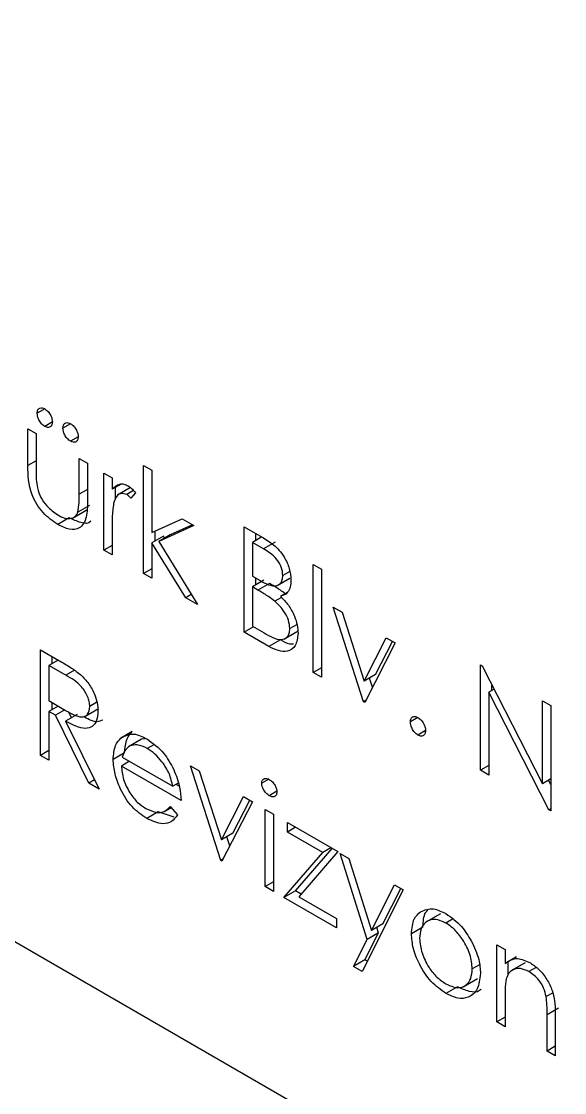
# Model space of a CAD drawing. Extents: x 75 to 2075, y 25 to 1460.
# Drawn here: x 1866.04 to 1874.95, y 1113.73 to 1131.29 of the extents above; entities that cross this region are included whole.
import ezdxf

# ---------------------------------------------------------------- set-up
doc = ezdxf.new("R2010")
doc.units = 0
doc.header["$LTSCALE"] = 5
doc.linetypes.add('SLD-KATı', pattern=[0])
doc.layers.get('0').update_dxf_attribs({"linetype": 'CONTINUOUS'})

msp = doc.modelspace()

# ---------------------------------------------------------------- linework, layer by layer
at = {"color": 7, "linetype": 'SLD-KATı'}
for p, q in [((1837.901, 1132.379), (1926.525, 1081.218)), ((1866.419, 1124.938), (1866.295, 1124.866)), ((1866.141, 1124.611), (1866.275, 1124.533)), ((1866.141, 1124.007), (1866.141, 1124.611)), ((1866.544, 1124.722), (1866.419, 1124.65)), ((1866.841, 1124.694), (1866.717, 1124.622)), ((1866.275, 1124.533), (1866.275, 1123.947)), ((1866.966, 1124.478), (1866.841, 1124.406)), ((1866.985, 1124.123), (1867.12, 1124.046)), ((1866.985, 1123.538), (1866.985, 1124.123)), ((1867.12, 1124.046), (1867.12, 1123.431)), ((1867.388, 1123.882), (1867.523, 1123.805)), ((1867.388, 1122.619), (1867.388, 1123.882)), ((1868.041, 1124.011), (1868.175, 1123.933)), ((1868.041, 1122.238), (1868.041, 1124.011)), ((1868.175, 1123.933), (1868.175, 1122.909)), ((1867.523, 1123.805), (1867.523, 1123.619)), ((1867.67, 1123.704), (1867.523, 1123.619)), ((1867.577, 1123.45), (1867.577, 1123.65)), ((1867.824, 1123.645), (1867.611, 1123.522)), ((1867.876, 1123.597), (1867.764, 1123.532)), ((1867.906, 1123.562), (1867.833, 1123.47)), ((1867.152, 1123.351), (1866.963, 1123.243)), ((1866.871, 1123.145), (1867.107, 1123.281)), ((1867.081, 1123.271), (1867.108, 1123.284)), ((1866.82, 1123.151), (1866.631, 1123.043)), ((1868.175, 1122.909), (1868.673, 1123.136)), ((1868.866, 1123.025), (1868.288, 1122.76)), ((1868.844, 1123.037), (1868.477, 1122.869)), ((1868.673, 1123.136), (1868.866, 1123.025)), ((1869.691, 1123.003), (1869.983, 1122.834)), ((1869.691, 1121.275), (1869.691, 1123.003)), ((1867.523, 1122.966), (1867.523, 1122.542)), ((1868.364, 1122.852), (1868.175, 1122.743)), ((1868.229, 1122.774), (1868.229, 1122.933)), ((1868.477, 1122.869), (1868.288, 1122.76)), ((1868.385, 1122.816), (1868.364, 1122.852)), ((1869.979, 1122.837), (1869.825, 1122.748)), ((1869.879, 1122.779), (1869.879, 1122.894)), ((1867.523, 1122.697), (1867.388, 1122.619)), ((1868.175, 1122.743), (1868.175, 1122.161)), ((1868.731, 1121.84), (1868.175, 1122.743)), ((1868.288, 1122.76), (1868.923, 1121.729)), ((1869.825, 1122.748), (1869.825, 1122.194)), ((1870.007, 1122.643), (1869.825, 1122.748)), ((1870.196, 1122.752), (1870.007, 1122.643)), ((1867.523, 1122.542), (1867.388, 1122.619)), ((1868.175, 1122.316), (1868.041, 1122.238)), ((1870.823, 1122.386), (1870.957, 1122.308)), ((1870.823, 1120.613), (1870.823, 1122.386)), ((1870.957, 1122.308), (1870.957, 1120.535)), ((1868.175, 1122.161), (1868.041, 1122.238)), ((1869.825, 1122.194), (1869.915, 1122.142)), ((1870.014, 1122.126), (1869.825, 1122.017)), ((1869.879, 1122.048), (1869.879, 1122.163)), ((1870.229, 1122.038), (1870.441, 1122.16)), ((1870.437, 1122.271), (1870.324, 1122.206)), ((1869.825, 1122.017), (1869.825, 1121.374)), ((1869.914, 1121.966), (1869.825, 1122.017)), ((1870.103, 1122.074), (1869.914, 1121.966)), ((1868.822, 1121.893), (1868.731, 1121.84)), ((1868.923, 1121.729), (1868.731, 1121.84)), ((1870.301, 1121.845), (1870.194, 1121.783)), ((1870.405, 1121.933), (1870.285, 1121.864)), ((1871.149, 1121.685), (1871.295, 1121.601)), ((1871.648, 1120.134), (1871.149, 1121.685)), ((1871.295, 1121.601), (1871.658, 1120.472)), ((1869.844, 1121.363), (1869.691, 1121.275)), ((1870.096, 1121.041), (1869.691, 1121.275)), ((1869.825, 1121.374), (1870.016, 1121.264)), ((1870.339, 1121.159), (1870.575, 1121.295)), ((1870.557, 1121.401), (1870.439, 1121.333)), ((1870.284, 1121.15), (1870.096, 1121.041)), ((1871.658, 1120.472), (1872.021, 1121.182)), ((1872.166, 1121.098), (1871.667, 1120.123)), ((1871.846, 1120.58), (1872.123, 1121.122)), ((1872.021, 1121.182), (1872.166, 1121.098)), ((1866.351, 1120.985), (1866.65, 1120.812)), ((1866.351, 1119.256), (1866.351, 1120.985)), ((1866.639, 1120.818), (1866.485, 1120.73)), ((1866.485, 1120.73), (1866.485, 1120.154)), ((1866.766, 1120.568), (1866.485, 1120.73)), ((1866.539, 1120.761), (1866.539, 1120.876)), ((1873.567, 1120.739), (1873.595, 1120.723)), ((1873.567, 1119.011), (1873.567, 1120.739)), ((1873.595, 1120.723), (1874.584, 1118.791)), ((1870.957, 1120.69), (1870.823, 1120.613)), ((1870.957, 1120.535), (1870.823, 1120.613)), ((1871.846, 1120.58), (1871.658, 1120.472)), ((1871.795, 1120.372), (1871.746, 1120.523)), ((1873.755, 1120.321), (1873.755, 1120.409)), ((1873.79, 1120.342), (1873.701, 1120.29)), ((1873.701, 1120.29), (1873.701, 1118.933)), ((1874.688, 1118.364), (1873.701, 1120.29)), ((1866.485, 1120.154), (1866.759, 1119.993)), ((1866.638, 1120.064), (1866.485, 1119.976)), ((1866.539, 1120.008), (1866.539, 1120.122)), ((1867.063, 1119.888), (1867.299, 1120.024)), ((1867.275, 1120.126), (1867.157, 1120.057)), ((1871.683, 1120.154), (1871.648, 1120.134)), ((1871.667, 1120.123), (1871.648, 1120.134)), ((1874.584, 1120.152), (1874.718, 1120.074)), ((1874.584, 1118.791), (1874.584, 1120.152)), ((1874.718, 1120.074), (1874.718, 1118.346)), ((1866.485, 1119.976), (1866.485, 1119.179)), ((1866.594, 1119.913), (1866.485, 1119.976)), ((1866.746, 1120.001), (1866.594, 1119.913)), ((1867.144, 1118.798), (1866.594, 1119.913)), ((1866.949, 1119.926), (1866.76, 1119.817)), ((1866.857, 1119.873), (1866.807, 1119.974)), ((1872.54, 1119.877), (1872.416, 1119.805)), ((1866.76, 1119.817), (1867.31, 1118.702)), ((1867.855, 1119.647), (1867.667, 1119.538)), ((1867.989, 1119.511), (1867.8, 1119.402)), ((1868.008, 1119.52), (1867.819, 1119.412)), ((1868.067, 1119.529), (1868.008, 1119.52)), ((1872.665, 1119.661), (1872.54, 1119.589)), ((1866.485, 1119.334), (1866.351, 1119.256)), ((1868.207, 1119.429), (1868.101, 1119.367)), ((1866.485, 1119.179), (1866.351, 1119.256)), ((1867.729, 1119.298), (1867.541, 1119.189)), ((1867.809, 1119.159), (1867.675, 1119.081)), ((1867.689, 1119.228), (1868.519, 1118.749)), ((1868.654, 1118.517), (1867.675, 1119.081)), ((1868.807, 1119.083), (1868.952, 1119)), ((1869.306, 1117.532), (1868.807, 1119.083)), ((1868.952, 1119), (1869.316, 1117.87)), ((1873.701, 1119.088), (1873.567, 1119.011)), ((1873.701, 1118.933), (1873.567, 1119.011)), ((1867.237, 1118.852), (1867.144, 1118.798)), ((1867.31, 1118.702), (1867.144, 1118.798)), ((1868.609, 1118.801), (1868.519, 1118.749)), ((1870.092, 1118.864), (1869.978, 1118.798)), ((1874.718, 1118.869), (1874.584, 1118.791)), ((1874.718, 1118.781), (1874.683, 1118.849)), ((1868.626, 1118.75), (1868.573, 1118.78)), ((1870.225, 1118.666), (1870.102, 1118.594)), ((1869.316, 1117.87), (1869.679, 1118.58)), ((1869.824, 1118.496), (1869.325, 1117.521)), ((1869.504, 1117.979), (1869.781, 1118.521)), ((1869.679, 1118.58), (1869.824, 1118.496)), ((1868.279, 1118.33), (1868.091, 1118.221)), ((1868.544, 1118.244), (1868.279, 1118.33)), ((1868.389, 1118.341), (1868.492, 1118.401)), ((1868.477, 1118.419), (1868.596, 1118.278)), ((1870.035, 1118.367), (1870.169, 1118.289)), ((1870.035, 1117.104), (1870.035, 1118.367)), ((1870.169, 1118.289), (1870.169, 1117.026)), ((1874.718, 1118.381), (1874.688, 1118.364)), ((1874.718, 1118.346), (1874.688, 1118.364)), ((1870.4, 1118.153), (1871.225, 1117.677)), ((1870.4, 1117.998), (1870.4, 1118.153)), ((1869.504, 1117.979), (1869.316, 1117.87)), ((1869.453, 1117.771), (1869.404, 1117.922)), ((1870.534, 1118.076), (1870.4, 1117.998)), ((1870.979, 1117.664), (1870.4, 1117.998)), ((1870.531, 1117.032), (1871.131, 1117.731)), ((1871.113, 1117.742), (1870.979, 1117.664)), ((1870.342, 1116.924), (1870.979, 1117.664)), ((1871.225, 1117.677), (1870.589, 1116.936)), ((1871.263, 1117.649), (1871.408, 1117.565)), ((1871.705, 1116.238), (1871.263, 1117.649)), ((1871.408, 1117.565), (1871.778, 1116.384)), ((1869.341, 1117.553), (1869.306, 1117.532)), ((1869.325, 1117.521), (1869.306, 1117.532)), ((1870.169, 1117.181), (1870.035, 1117.104)), ((1870.169, 1117.026), (1870.035, 1117.104)), ((1870.531, 1117.032), (1870.342, 1116.924)), ((1870.624, 1116.978), (1870.531, 1117.032)), ((1872.299, 1117.051), (1871.628, 1115.71)), ((1871.778, 1116.384), (1872.154, 1117.134)), ((1871.967, 1116.493), (1872.258, 1117.074)), ((1872.154, 1117.134), (1872.299, 1117.051)), ((1871.206, 1116.425), (1870.342, 1116.924)), ((1870.589, 1116.936), (1871.206, 1116.58)), ((1871.206, 1116.58), (1871.206, 1116.425)), ((1872.908, 1116.658), (1872.672, 1116.522)), ((1873.11, 1116.569), (1873, 1116.506)), ((1871.671, 1115.903), (1871.894, 1116.347)), ((1871.894, 1116.347), (1871.705, 1116.238)), ((1871.967, 1116.493), (1871.778, 1116.384)), ((1871.894, 1116.347), (1871.866, 1116.435)), ((1872.622, 1116.439), (1872.434, 1116.331)), ((1871.483, 1115.794), (1871.705, 1116.238)), ((1873.834, 1116.148), (1873.969, 1116.07)), ((1873.834, 1114.885), (1873.834, 1116.148)), ((1873.969, 1116.07), (1873.969, 1115.842)), ((1871.671, 1115.903), (1871.483, 1115.794)), ((1871.712, 1115.879), (1871.671, 1115.903)), ((1873.548, 1115.821), (1873.431, 1115.754)), ((1874.157, 1115.951), (1873.969, 1115.842)), ((1874.023, 1115.662), (1874.023, 1115.875)), ((1874.302, 1115.856), (1874.066, 1115.72)), ((1871.628, 1115.71), (1871.483, 1115.794)), ((1874.48, 1115.779), (1874.361, 1115.71)), ((1873.189, 1115.462), (1873, 1115.353)), ((1873.283, 1115.459), (1873.518, 1115.595)), ((1874.747, 1115.358), (1874.644, 1115.299)), ((1873.969, 1115.264), (1873.969, 1114.807)), ((1874.848, 1115.111), (1874.659, 1115.002)), ((1873.969, 1114.962), (1873.834, 1114.885)), ((1874.659, 1114.408), (1874.659, 1115.002)), ((1874.794, 1114.976), (1874.794, 1114.331)), ((1873.969, 1114.807), (1873.834, 1114.885)), ((1874.794, 1114.486), (1874.659, 1114.408)), ((1874.794, 1114.331), (1874.659, 1114.408))]:
    msp.add_line(p, q, dxfattribs=at)
at = {"color": 8, "linetype": 'SLD-KATı'}
for p, q in [((1866.275, 1124.085), (1866.141, 1124.007)), ((1867.12, 1123.615), (1866.985, 1123.538)), ((1866.908, 1120.65), (1866.766, 1120.568))]:
    msp.add_line(p, q, dxfattribs=at)
at = {"color": 7, "linetype": 'SLD-KATı'}
for points, knots in [([(1866.295, 1124.866), (1866.297, 1124.886), (1866.301, 1124.925), (1866.335, 1124.953), (1866.376, 1124.958), (1866.405, 1124.945), (1866.419, 1124.938)], [0, 0, 0, 0, 0.279555, 0.559203, 0.77952, 1, 1, 1, 1]), ([(1866.419, 1124.938), (1866.438, 1124.925), (1866.475, 1124.898), (1866.515, 1124.835), (1866.54, 1124.774), (1866.543, 1124.739), (1866.544, 1124.722)], [0, 0, 0, 0, 0.2794918, 0.559245, 0.7795068, 1, 1, 1, 1]), ([(1866.419, 1124.65), (1866.401, 1124.663), (1866.364, 1124.689), (1866.323, 1124.752), (1866.299, 1124.813), (1866.296, 1124.848), (1866.295, 1124.866)], [0, 0, 0, 0, 0.279601, 0.559295, 0.779654, 1, 1, 1, 1]), ([(1866.544, 1124.722), (1866.542, 1124.702), (1866.538, 1124.662), (1866.503, 1124.635), (1866.463, 1124.629), (1866.434, 1124.643), (1866.419, 1124.65)], [0, 0, 0, 0, 0.279537, 0.559334, 0.779644, 1, 1, 1, 1]), ([(1866.717, 1124.622), (1866.719, 1124.642), (1866.723, 1124.682), (1866.757, 1124.709), (1866.798, 1124.715), (1866.827, 1124.701), (1866.841, 1124.694)], [0, 0, 0, 0, 0.279555, 0.559203, 0.77952, 1, 1, 1, 1]), ([(1866.841, 1124.406), (1866.823, 1124.419), (1866.786, 1124.446), (1866.746, 1124.508), (1866.721, 1124.57), (1866.718, 1124.604), (1866.717, 1124.622)], [0, 0, 0, 0, 0.279601, 0.559295, 0.779654, 1, 1, 1, 1]), ([(1866.841, 1124.694), (1866.86, 1124.681), (1866.897, 1124.655), (1866.937, 1124.592), (1866.963, 1124.53), (1866.965, 1124.495), (1866.966, 1124.478)], [0, 0, 0, 0, 0.279492, 0.559245, 0.779507, 1, 1, 1, 1]), ([(1866.966, 1124.478), (1866.964, 1124.458), (1866.96, 1124.418), (1866.926, 1124.391), (1866.885, 1124.385), (1866.856, 1124.399), (1866.841, 1124.406)], [0, 0, 0, 0, 0.279537, 0.559334, 0.779644, 1, 1, 1, 1]), ([(1866.631, 1123.043), (1866.548, 1123.098), (1866.382, 1123.209), (1866.15, 1123.596), (1866.144, 1123.851), (1866.141, 1124.007)], [0, 0, 0, 0, 0.28097, 0.559785, 1, 1, 1, 1]), ([(1866.275, 1123.947), (1866.275, 1123.892), (1866.275, 1123.793), (1866.29, 1123.687), (1866.297, 1123.64)], [0, 0, 0, 0, 0.560377, 1, 1, 1, 1]), ([(1867.523, 1123.619), (1867.56, 1123.656), (1867.613, 1123.709), (1867.715, 1123.708), (1867.765, 1123.684), (1867.789, 1123.673)], [0, 0, 0, 0, 0.558788, 0.779481, 1, 1, 1, 1]), ([(1866.297, 1123.64), (1866.313, 1123.588), (1866.346, 1123.484), (1866.467, 1123.314), (1866.57, 1123.241), (1866.632, 1123.197)], [0, 0, 0, 0, 0.280117, 0.560544, 1, 1, 1, 1]), ([(1866.963, 1123.243), (1866.971, 1123.295), (1866.986, 1123.388), (1866.986, 1123.492), (1866.985, 1123.538)], [0, 0, 0, 0, 0.559371, 1, 1, 1, 1]), ([(1867.764, 1123.532), (1867.732, 1123.543), (1867.669, 1123.563), (1867.587, 1123.509), (1867.562, 1123.432), (1867.547, 1123.386)], [0, 0, 0, 0, 0.278336, 0.558768, 1, 1, 1, 1]), ([(1867.833, 1123.47), (1867.82, 1123.484), (1867.798, 1123.508), (1867.774, 1123.525), (1867.764, 1123.532)], [0, 0, 0, 0, 0.560396, 1, 1, 1, 1]), ([(1867.789, 1123.673), (1867.813, 1123.656), (1867.854, 1123.626), (1867.89, 1123.582), (1867.906, 1123.562)], [0, 0, 0, 0, 0.559243, 1, 1, 1, 1]), ([(1867.12, 1123.431), (1867.118, 1123.337), (1867.116, 1123.151), (1867.011, 1122.965), (1866.824, 1122.946), (1866.695, 1123.01), (1866.631, 1123.043)], [0, 0, 0, 0, 0.2815008, 0.5596459, 0.7792985, 1, 1, 1, 1]), ([(1867.547, 1123.386), (1867.538, 1123.31), (1867.522, 1123.175), (1867.522, 1123.03), (1867.523, 1122.966)], [0, 0, 0, 0, 0.559636, 1, 1, 1, 1]), ([(1866.632, 1123.197), (1866.671, 1123.177), (1866.749, 1123.138), (1866.849, 1123.134), (1866.924, 1123.169), (1866.95, 1123.218), (1866.963, 1123.243)], [0, 0, 0, 0, 0.28027, 0.560007, 0.780074, 1, 1, 1, 1]), ([(1867.174, 1123.096), (1867.173, 1123.095), (1867.143, 1123.046), (1867.006, 1123.063), (1866.882, 1123.122), (1866.82, 1123.151)], [0, 0, 0, 0, 0.010224, 0.503933, 1, 1, 1, 1]), ([(1869.983, 1122.834), (1870.047, 1122.796), (1870.175, 1122.719), (1870.343, 1122.533), (1870.442, 1122.315), (1870.453, 1122.193), (1870.458, 1122.132)], [0, 0, 0, 0, 0.281317, 0.559922, 0.779935, 1, 1, 1, 1]), ([(1870.324, 1122.206), (1870.32, 1122.251), (1870.313, 1122.319), (1870.266, 1122.412), (1870.176, 1122.538), (1870.082, 1122.596), (1870.007, 1122.643)], [0, 0, 0, 0, 0.249284, 0.374925, 0.500645, 1, 1, 1, 1]), ([(1869.915, 1122.142), (1870.009, 1122.088), (1870.127, 1122.021), (1870.243, 1122.041), (1870.288, 1122.075), (1870.319, 1122.13), (1870.322, 1122.181), (1870.324, 1122.206)], [0, 0, 0, 0, 0.4986071, 0.6240085, 0.7494012, 0.8747358, 1, 1, 1, 1]), ([(1870.458, 1122.132), (1870.456, 1122.092), (1870.451, 1122.014), (1870.401, 1121.904), (1870.329, 1121.879), (1870.285, 1121.864)], [0, 0, 0, 0, 0.280867, 0.561527, 1, 1, 1, 1]), ([(1870.194, 1121.783), (1870.142, 1121.821), (1870.049, 1121.888), (1869.955, 1121.942), (1869.914, 1121.966)], [0, 0, 0, 0, 0.559734, 1, 1, 1, 1]), ([(1870.383, 1121.892), (1870.331, 1121.93), (1870.238, 1121.997), (1870.144, 1122.051), (1870.103, 1122.074)], [0, 0, 0, 0, 0.559734, 1, 1, 1, 1]), ([(1870.439, 1121.333), (1870.435, 1121.378), (1870.426, 1121.468), (1870.339, 1121.641), (1870.249, 1121.73), (1870.194, 1121.783)], [0, 0, 0, 0, 0.279944, 0.560429, 1, 1, 1, 1]), ([(1870.285, 1121.864), (1870.33, 1121.817), (1870.42, 1121.723), (1870.514, 1121.553), (1870.565, 1121.391), (1870.571, 1121.301), (1870.574, 1121.256)], [0, 0, 0, 0, 0.280382, 0.559606, 0.779765, 1, 1, 1, 1]), ([(1870.016, 1121.264), (1870.114, 1121.208), (1870.261, 1121.123), (1870.39, 1121.181), (1870.433, 1121.255), (1870.437, 1121.307), (1870.439, 1121.333)], [0, 0, 0, 0, 0.49936, 0.748736, 0.874399, 1, 1, 1, 1]), ([(1870.574, 1121.256), (1870.565, 1121.183), (1870.547, 1121.039), (1870.412, 1120.952), (1870.254, 1120.96), (1870.148, 1121.014), (1870.096, 1121.041)], [0, 0, 0, 0, 0.279141, 0.558654, 0.779059, 1, 1, 1, 1]), ([(1870.5, 1121.078), (1870.481, 1121.078), (1870.414, 1121.077), (1870.338, 1121.12), (1870.284, 1121.15)], [0, 0, 0, 0, 0.295569, 1, 1, 1, 1]), ([(1866.65, 1120.812), (1866.714, 1120.775), (1866.828, 1120.71), (1866.94, 1120.628), (1866.99, 1120.592)], [0, 0, 0, 0, 0.56024, 1, 1, 1, 1]), ([(1867.157, 1120.057), (1867.155, 1120.084), (1867.152, 1120.136), (1867.122, 1120.222), (1867.08, 1120.305), (1866.969, 1120.454), (1866.856, 1120.517), (1866.766, 1120.568)], [0, 0, 0, 0, 0.1253074, 0.250617, 0.3759543, 0.5012806, 1, 1, 1, 1]), ([(1866.99, 1120.592), (1867.037, 1120.547), (1867.13, 1120.457), (1867.229, 1120.284), (1867.284, 1120.118), (1867.289, 1120.026), (1867.291, 1119.98)], [0, 0, 0, 0, 0.279797, 0.5595, 0.779626, 1, 1, 1, 1]), ([(1866.759, 1119.993), (1866.851, 1119.94), (1866.966, 1119.874), (1867.08, 1119.893), (1867.139, 1119.938), (1867.15, 1120.01), (1867.157, 1120.057)], [0, 0, 0, 0, 0.4998271, 0.6254978, 0.7512079, 1, 1, 1, 1]), ([(1867.291, 1119.98), (1867.287, 1119.927), (1867.279, 1119.822), (1867.205, 1119.72), (1867.037, 1119.672), (1866.874, 1119.758), (1866.76, 1119.817)], [0, 0, 0, 0, 0.18712, 0.373979, 0.560911, 1, 1, 1, 1]), ([(1867.37, 1119.835), (1867.34, 1119.821), (1867.257, 1119.783), (1867.144, 1119.843), (1867.072, 1119.881)], [0, 0, 0, 0, 0.3671549, 1, 1, 1, 1]), ([(1872.416, 1119.805), (1872.418, 1119.825), (1872.422, 1119.865), (1872.456, 1119.892), (1872.497, 1119.897), (1872.526, 1119.884), (1872.54, 1119.877)], [0, 0, 0, 0, 0.2795762, 0.5592837, 0.7795524, 1, 1, 1, 1]), ([(1872.54, 1119.877), (1872.559, 1119.864), (1872.596, 1119.838), (1872.636, 1119.775), (1872.662, 1119.713), (1872.664, 1119.678), (1872.665, 1119.661)], [0, 0, 0, 0, 0.2796016, 0.559212, 0.7794752, 1, 1, 1, 1]), ([(1872.54, 1119.589), (1872.522, 1119.602), (1872.485, 1119.628), (1872.445, 1119.691), (1872.42, 1119.752), (1872.417, 1119.787), (1872.416, 1119.805)], [0, 0, 0, 0, 0.279581, 0.559143, 0.779575, 1, 1, 1, 1]), ([(1867.541, 1119.189), (1867.547, 1119.271), (1867.559, 1119.417), (1867.634, 1119.501), (1867.667, 1119.538)], [0, 0, 0, 0, 0.5594271, 1, 1, 1, 1]), ([(1867.667, 1119.538), (1867.734, 1119.575), (1867.854, 1119.643), (1868.021, 1119.562), (1868.094, 1119.526)], [0, 0, 0, 0, 0.558577, 1, 1, 1, 1]), ([(1867.729, 1119.298), (1867.736, 1119.38), (1867.748, 1119.526), (1867.822, 1119.61), (1867.855, 1119.647)], [0, 0, 0, 0, 0.5594271, 1, 1, 1, 1]), ([(1868.094, 1119.526), (1868.191, 1119.457), (1868.365, 1119.334), (1868.483, 1119.118), (1868.535, 1119.024)], [0, 0, 0, 0, 0.558919, 1, 1, 1, 1]), ([(1872.665, 1119.661), (1872.663, 1119.641), (1872.659, 1119.601), (1872.624, 1119.574), (1872.584, 1119.568), (1872.555, 1119.582), (1872.54, 1119.589)], [0, 0, 0, 0, 0.279469, 0.559358, 0.779674, 1, 1, 1, 1]), ([(1867.819, 1119.412), (1867.786, 1119.388), (1867.728, 1119.345), (1867.701, 1119.264), (1867.689, 1119.228)], [0, 0, 0, 0, 0.5587953, 1, 1, 1, 1]), ([(1868.101, 1119.367), (1868.043, 1119.395), (1867.939, 1119.444), (1867.856, 1119.422), (1867.819, 1119.412)], [0, 0, 0, 0, 0.559458, 1, 1, 1, 1]), ([(1868.519, 1118.749), (1868.503, 1118.818), (1868.47, 1118.957), (1868.355, 1119.143), (1868.228, 1119.283), (1868.143, 1119.339), (1868.101, 1119.367)], [0, 0, 0, 0, 0.280138, 0.559194, 0.779598, 1, 1, 1, 1]), ([(1868.091, 1118.221), (1868.008, 1118.278), (1867.841, 1118.391), (1867.663, 1118.678), (1867.559, 1118.954), (1867.547, 1119.111), (1867.541, 1119.189)], [0, 0, 0, 0, 0.279885, 0.558859, 0.779462, 1, 1, 1, 1]), ([(1867.675, 1119.081), (1867.682, 1119.009), (1867.696, 1118.864), (1867.801, 1118.649), (1867.934, 1118.48), (1868.027, 1118.417), (1868.074, 1118.386)], [0, 0, 0, 0, 0.279963, 0.559359, 0.779526, 1, 1, 1, 1]), ([(1868.535, 1119.024), (1868.573, 1118.925), (1868.643, 1118.749), (1868.65, 1118.588), (1868.654, 1118.517)], [0, 0, 0, 0, 0.5588968, 1, 1, 1, 1]), ([(1869.978, 1118.798), (1869.98, 1118.817), (1869.985, 1118.855), (1870.02, 1118.878), (1870.06, 1118.88), (1870.088, 1118.867), (1870.102, 1118.86)], [0, 0, 0, 0, 0.279289, 0.558897, 0.779452, 1, 1, 1, 1]), ([(1870.102, 1118.594), (1870.084, 1118.607), (1870.049, 1118.631), (1870.009, 1118.689), (1869.982, 1118.748), (1869.979, 1118.781), (1869.978, 1118.798)], [0, 0, 0, 0, 0.279784, 0.559698, 0.779921, 1, 1, 1, 1]), ([(1870.102, 1118.86), (1870.119, 1118.848), (1870.155, 1118.823), (1870.196, 1118.765), (1870.223, 1118.705), (1870.225, 1118.671), (1870.227, 1118.654)], [0, 0, 0, 0, 0.279869, 0.559866, 0.779911, 1, 1, 1, 1]), ([(1870.227, 1118.654), (1870.224, 1118.635), (1870.219, 1118.597), (1870.183, 1118.576), (1870.143, 1118.574), (1870.116, 1118.587), (1870.102, 1118.594)], [0, 0, 0, 0, 0.27916, 0.558862, 0.779356, 1, 1, 1, 1]), ([(1868.074, 1118.386), (1868.129, 1118.36), (1868.22, 1118.318), (1868.336, 1118.315), (1868.416, 1118.352), (1868.456, 1118.397), (1868.477, 1118.419)], [0, 0, 0, 0, 0.339465, 0.559626, 0.779498, 1, 1, 1, 1]), ([(1868.596, 1118.278), (1868.565, 1118.238), (1868.504, 1118.159), (1868.332, 1118.112), (1868.182, 1118.18), (1868.091, 1118.221)], [0, 0, 0, 0, 0.280919, 0.561407, 1, 1, 1, 1]), ([(1872.434, 1116.331), (1872.442, 1116.419), (1872.456, 1116.577), (1872.544, 1116.657), (1872.584, 1116.692)], [0, 0, 0, 0, 0.559285, 1, 1, 1, 1]), ([(1872.584, 1116.692), (1872.651, 1116.721), (1872.772, 1116.772), (1872.93, 1116.695), (1873, 1116.661)], [0, 0, 0, 0, 0.55888, 1, 1, 1, 1]), ([(1872.622, 1116.439), (1872.627, 1116.532), (1872.632, 1116.646), (1872.689, 1116.706), (1872.701, 1116.717)], [0, 0, 0, 0, 0.806438, 1, 1, 1, 1]), ([(1873, 1116.506), (1872.936, 1116.534), (1872.808, 1116.59), (1872.668, 1116.532), (1872.581, 1116.419), (1872.572, 1116.308), (1872.568, 1116.252)], [0, 0, 0, 0, 0.2794842, 0.5592561, 0.7795472, 1, 1, 1, 1]), ([(1873, 1116.661), (1873.089, 1116.599), (1873.248, 1116.488), (1873.364, 1116.297), (1873.416, 1116.213)], [0, 0, 0, 0, 0.5591815, 1, 1, 1, 1]), ([(1873.431, 1115.754), (1873.424, 1115.832), (1873.409, 1115.988), (1873.291, 1116.219), (1873.15, 1116.403), (1873.05, 1116.472), (1873, 1116.506)], [0, 0, 0, 0, 0.279586, 0.559398, 0.779653, 1, 1, 1, 1]), ([(1873, 1115.353), (1872.916, 1115.411), (1872.749, 1115.528), (1872.565, 1115.814), (1872.452, 1116.093), (1872.44, 1116.251), (1872.434, 1116.331)], [0, 0, 0, 0, 0.279776, 0.559179, 0.779592, 1, 1, 1, 1]), ([(1872.568, 1116.252), (1872.576, 1116.174), (1872.592, 1116.019), (1872.706, 1115.788), (1872.85, 1115.61), (1872.95, 1115.543), (1873, 1115.509)], [0, 0, 0, 0, 0.279618, 0.559167, 0.779512, 1, 1, 1, 1]), ([(1873.416, 1116.213), (1873.464, 1116.11), (1873.551, 1115.925), (1873.561, 1115.753), (1873.566, 1115.677)], [0, 0, 0, 0, 0.559216, 1, 1, 1, 1]), ([(1873.969, 1115.842), (1874.032, 1115.885), (1874.147, 1115.961), (1874.312, 1115.885), (1874.385, 1115.852)], [0, 0, 0, 0, 0.559141, 1, 1, 1, 1]), ([(1874.385, 1115.852), (1874.434, 1115.819), (1874.532, 1115.752), (1874.661, 1115.587), (1874.791, 1115.31), (1874.793, 1115.114), (1874.794, 1114.976)], [0, 0, 0, 0, 0.187021, 0.37389, 0.56061, 1, 1, 1, 1]), ([(1873, 1115.509), (1873.063, 1115.48), (1873.19, 1115.424), (1873.333, 1115.473), (1873.417, 1115.59), (1873.427, 1115.699), (1873.431, 1115.754)], [0, 0, 0, 0, 0.279745, 0.559113, 0.779606, 1, 1, 1, 1]), ([(1873.566, 1115.677), (1873.555, 1115.587), (1873.535, 1115.407), (1873.384, 1115.278), (1873.197, 1115.257), (1873.066, 1115.321), (1873, 1115.353)], [0, 0, 0, 0, 0.279521, 0.559381, 0.779507, 1, 1, 1, 1]), ([(1874.361, 1115.71), (1874.314, 1115.732), (1874.219, 1115.775), (1874.108, 1115.751), (1874.027, 1115.691), (1874.002, 1115.624), (1873.989, 1115.591)], [0, 0, 0, 0, 0.279553, 0.559373, 0.779703, 1, 1, 1, 1]), ([(1874.644, 1115.299), (1874.633, 1115.345), (1874.611, 1115.438), (1874.514, 1115.605), (1874.419, 1115.67), (1874.361, 1115.71)], [0, 0, 0, 0, 0.281192, 0.561331, 1, 1, 1, 1]), ([(1873.577, 1115.423), (1873.569, 1115.414), (1873.522, 1115.366), (1873.382, 1115.371), (1873.253, 1115.432), (1873.189, 1115.462)], [0, 0, 0, 0, 0.100871, 0.55006, 1, 1, 1, 1]), ([(1873.989, 1115.591), (1873.982, 1115.532), (1873.968, 1115.427), (1873.969, 1115.314), (1873.969, 1115.264)], [0, 0, 0, 0, 0.559658, 1, 1, 1, 1]), ([(1874.659, 1115.002), (1874.66, 1115.056), (1874.66, 1115.152), (1874.649, 1115.254), (1874.644, 1115.299)], [0, 0, 0, 0, 0.560255, 1, 1, 1, 1])]:
    msp.add_open_spline(points, degree=3, knots=knots, dxfattribs=at)

doc.saveas('drawing.dxf')
